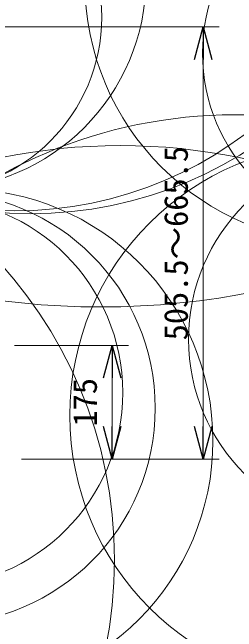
# Model space of a CAD drawing. Units: millimetres, scale not verified. Extents: x -71 to 62, y -59 to 138.
# Drawn here: x -10.57 to 6.7, y -5.92 to 41.76 of the extents above; entities that cross this region are included whole.
import ezdxf
from ezdxf.enums import TextEntityAlignment as Align

# ---------------------------------------------------------------- set-up
doc = ezdxf.new("R2010")
doc.units = ezdxf.units.MM
doc.header["$LTSCALE"] = 0.125
doc.layers.add('0-0_0', color=7, linetype='Continuous')
doc.layers.add('0-4_SUNPO', color=3, linetype='Continuous', lineweight=18)
doc.layers.add('0-5_GAIKEI', color=1, linetype='Continuous', lineweight=18)
doc.styles.add('ＭＳ ゴシック', font='')
doc.styles.get('ＭＳ ゴシック').set_extended_font_data('MS Gothic')

# ---------------------------------------------------------------- blocks, each defined once
blk = doc.blocks.new('_Open30')
at = {"layer": '0-0_0'}
blk.add_line((0, 0), (-1, 0), dxfattribs=at)
blk.add_lwpolyline([(-1, 0.26795), (0, 0), (-1, -0.26795)], dxfattribs=at)
blk = doc.blocks.new('D1')
at = {"layer": '0-4_SUNPO'}
for p, q in [((181.8132, 102.145), (198.8673, 102.145)), ((197.6173, 71.37), (197.6173, 99.645)), ((183.6432, 68.87), (198.8673, 68.87))]:
    blk.add_line(p, q, dxfattribs=at)
at = {"layer": '0-4_SUNPO', "xscale": 2.5, "yscale": 2.5}
for p, rotation in [((197.6173, 102.145), 90), ((197.6173, 68.87), 270)]:
    blk.add_blockref('_Open30', p, dxfattribs=dict(at, rotation=rotation))
at = {"layer": '0-4_SUNPO', "color": 7, "style": 'ＭＳ ゴシック'}
blk.add_text('505.5～665.5', height=1.833, rotation=90, dxfattribs=at).set_placement((196.9923, 78.0075), align=Align.BOTTOM_LEFT)
blk = doc.blocks.new('D4')
at = {"layer": '0-4_SUNPO'}
for p, q in [((183.0972, 77.62), (191.8673, 77.62)), ((190.6173, 71.37), (190.6173, 75.12)), ((183.6432, 68.87), (191.8673, 68.87))]:
    blk.add_line(p, q, dxfattribs=at)
at = {"layer": '0-4_SUNPO', "xscale": 2.5, "yscale": 2.5}
for p, rotation in [((190.6173, 77.62), 90), ((190.6173, 68.87), 270)]:
    blk.add_blockref('_Open30', p, dxfattribs=dict(at, rotation=rotation))
at = {"layer": '0-4_SUNPO', "color": 7, "style": 'ＭＳ ゴシック'}
blk.add_text('175', height=1.833, rotation=90, dxfattribs=at).set_placement((189.9923, 71.37), align=Align.BOTTOM_LEFT)

msp = doc.modelspace()

# ---------------------------------------------------------------- linework, layer by layer
at = {"layer": '0-5_GAIKEI'}
for centre, radius in [((-3.7621, 78.7016), 59.6214), ((-9.1797, 57.3706), 31.1097), ((-10.4449, 56.2201), 29.7486), ((15.2191, 44.1314), 20.2158), ((-16.4956, 44.3676), 16.2164), ((-17.1709, 41.4022), 13.4835), ((17.9201, 38.6173), 13.8489), ((6.5577, -3.336), 37.2143), ((-36.674, -0.4023), 33.9726), ((-2.2528, -13.9427), 45.4484), ((14.8061, 10.7267), 20.9533), ((17.6587, 16.5943), 14.657), ((-14.538, 8.7605), 19.4103), ((-16.206, 11.2902), 16.6362), ((-17.0355, 12.4913), 14.9654)]:
    msp.add_circle(centre, radius, dxfattribs=at)

# ---------------------------------------------------------------- block references
at = {"layer": '0-4_SUNPO'}
for name in ['D1', 'D4']:
    msp.add_blockref(name, (-193.5007, -61.4999), dxfattribs=at)

doc.saveas('drawing.dxf')
